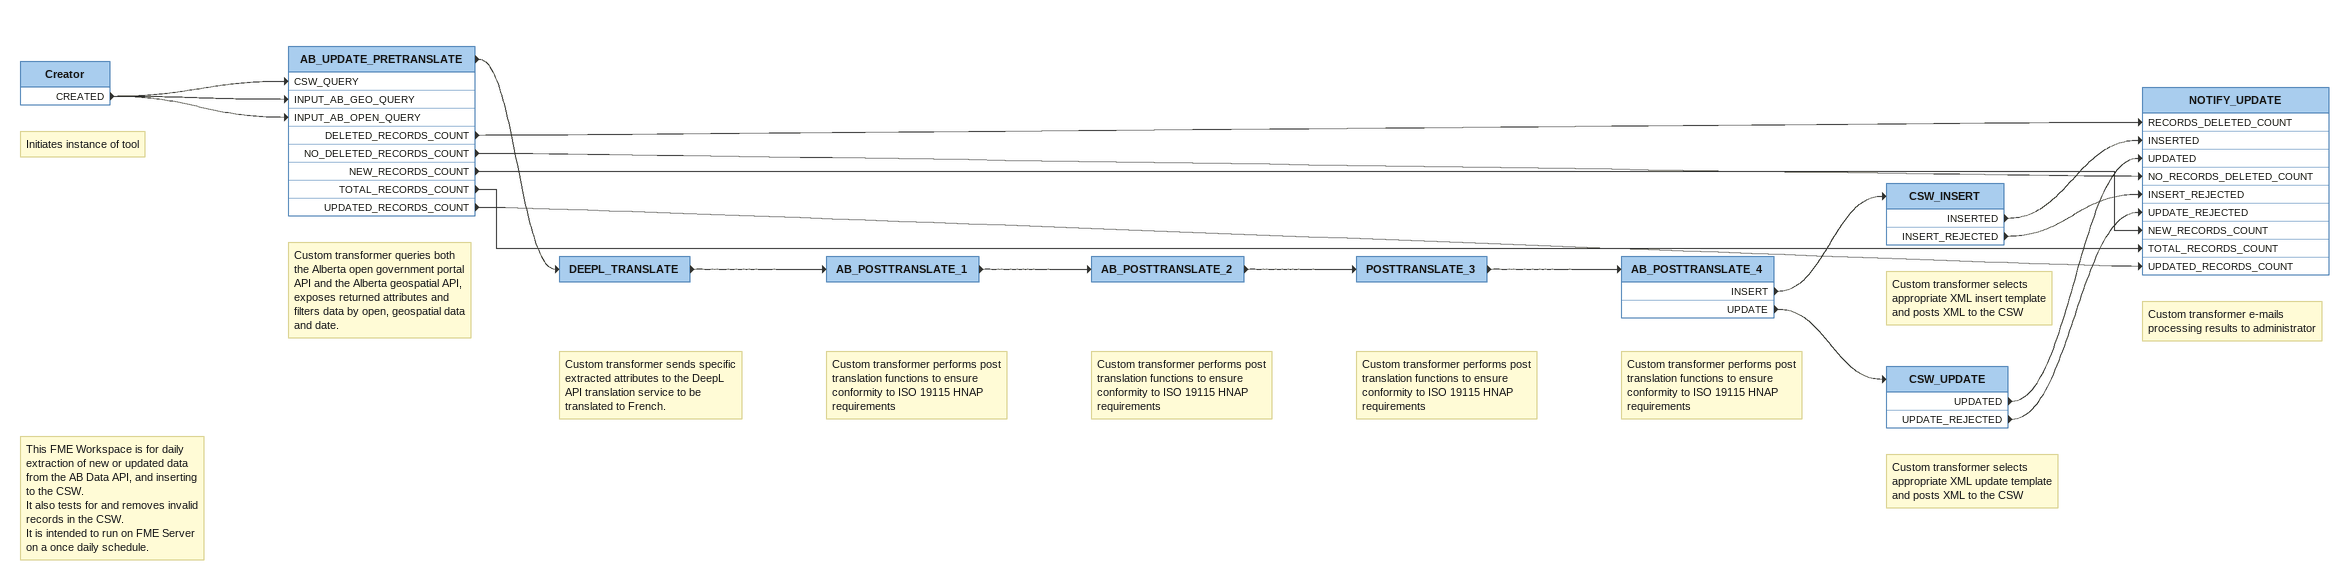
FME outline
Note: Initiates instance of tool
Note: This FME Workspace is for daily extraction of new or updated data from the AB Data API, and inserting to the CSW. / It also tests for and removes invalid records in the CSW. / It is intended to run on FME Server on a once daily schedule.
Creator
    CREATED -> AB_UPDATE_PRETRANSLATE [CSW_QUERY]
    CREATED -> AB_UPDATE_PRETRANSLATE [INPUT_AB_GEO_QUERY]
    CREATED -> AB_UPDATE_PRETRANSLATE [INPUT_AB_OPEN_QUERY]
Note: Custom transformer queries both the Alberta open government portal API and the Alberta geospatial API, exposes returned attributes and filters data by open, geospatial data and date.
AB_UPDATE_PRETRANSLATE
    DELETED_RECORDS_COUNT -> NOTIFY_UPDATE [RECORDS_DELETED_COUNT]
    NO_DELETED_RECORDS_COUNT -> NOTIFY_UPDATE [NO_RECORDS_DELETED_COUNT]
    NEW_RECORDS_COUNT -> NOTIFY_UPDATE [NEW_RECORDS_COUNT]
    -> DEEPL_TRANSLATE
    TOTAL_RECORDS_COUNT -> NOTIFY_UPDATE [TOTAL_RECORDS_COUNT]
    UPDATED_RECORDS_COUNT -> NOTIFY_UPDATE [UPDATED_RECORDS_COUNT]
Note: Custom transformer sends specific extracted attributes to the DeepL API translation service to be translated to French.
DEEPL_TRANSLATE
    -> AB_POSTTRANSLATE_1
Note: Custom transformer performs post translation functions to ensure conformity to ISO 19115 HNAP requirements
AB_POSTTRANSLATE_1
    -> AB_POSTTRANSLATE_2
Note: Custom transformer performs post translation functions to ensure conformity to ISO 19115 HNAP requirements
AB_POSTTRANSLATE_2
    -> POSTTRANSLATE_3
Note: Custom transformer performs post translation functions to ensure conformity to ISO 19115 HNAP requirements
POSTTRANSLATE_3
    -> AB_POSTTRANSLATE_4
Note: Custom transformer performs post translation functions to ensure conformity to ISO 19115 HNAP requirements
AB_POSTTRANSLATE_4
    INSERT -> CSW_INSERT
    UPDATE -> CSW_UPDATE
Note: Custom transformer selects appropriate XML insert template and posts XML to the CSW
CSW_INSERT
    INSERTED -> NOTIFY_UPDATE [INSERTED]
    INSERT_REJECTED -> NOTIFY_UPDATE [INSERT_REJECTED]
Note: Custom transformer selects appropriate XML update template and posts XML to the CSW
CSW_UPDATE
    UPDATED -> NOTIFY_UPDATE [UPDATED]
    UPDATE_REJECTED -> NOTIFY_UPDATE [UPDATE_REJECTED]
Note: Custom transformer e-mails processing results to administrator
NOTIFY_UPDATE
